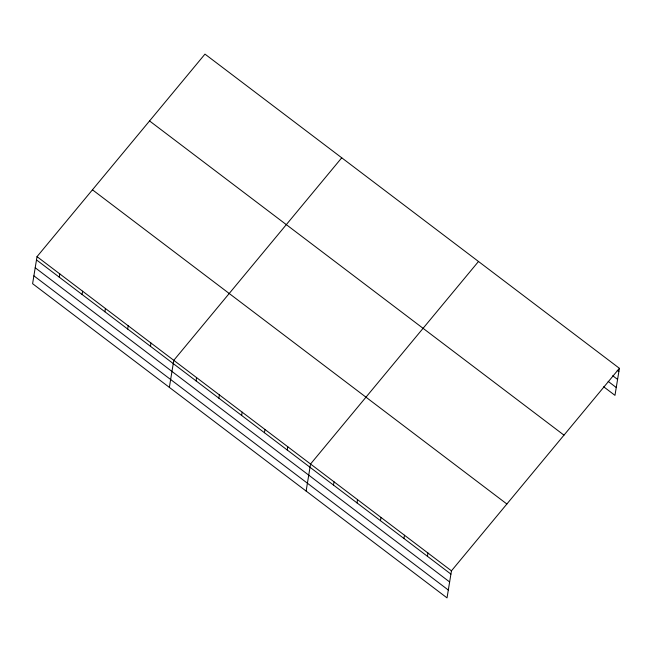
<?xml version="1.0" encoding="UTF-8"?>
<svg xmlns="http://www.w3.org/2000/svg" width="652" height="652" viewBox="0 0 652 652"><rect width="100%" height="100%" fill="white"/><g stroke="black" fill="none" stroke-linecap="round" stroke-linejoin="round"><path stroke-width="0.98" d="M37.025 256.643L32.6 283.693L447.027 597.884L451.453 570.842L619.4 368.307L204.972 54.116L37.025 256.643L451.453 570.842M59.283 277.198L59.821 273.93M82.079 294.476L82.617 291.208M104.874 311.754L105.412 308.486M127.67 329.04L128.2 325.772M150.457 346.318L150.995 343.05M169.357 387.378L173.791 360.328L341.738 157.8M196.048 380.882L196.586 377.614M218.844 398.16L219.374 394.892M241.631 415.446L242.169 412.17M264.427 432.724L264.965 429.456M287.222 450.002L287.76 446.734M306.122 491.062L310.548 464.012L478.495 261.485M333.498 485.088L334.036 481.82M356.986 502.896L357.516 499.628M380.466 520.695L381.004 517.427M403.955 538.503L404.484 535.235M427.435 556.311L427.973 553.035M619.4 368.307L614.975 395.356L603.63 386.758M617.248 370.352L618.862 371.583M612.717 375.739L617.583 379.423M608.161 381.371L616.254 387.508M149.552 120.946L563.98 435.145M92.454 189.805L506.881 504.004M36.496 259.912L450.923 574.11M35.208 267.76L449.636 581.959M33.888 275.845L448.315 590.044"/></g></svg>
